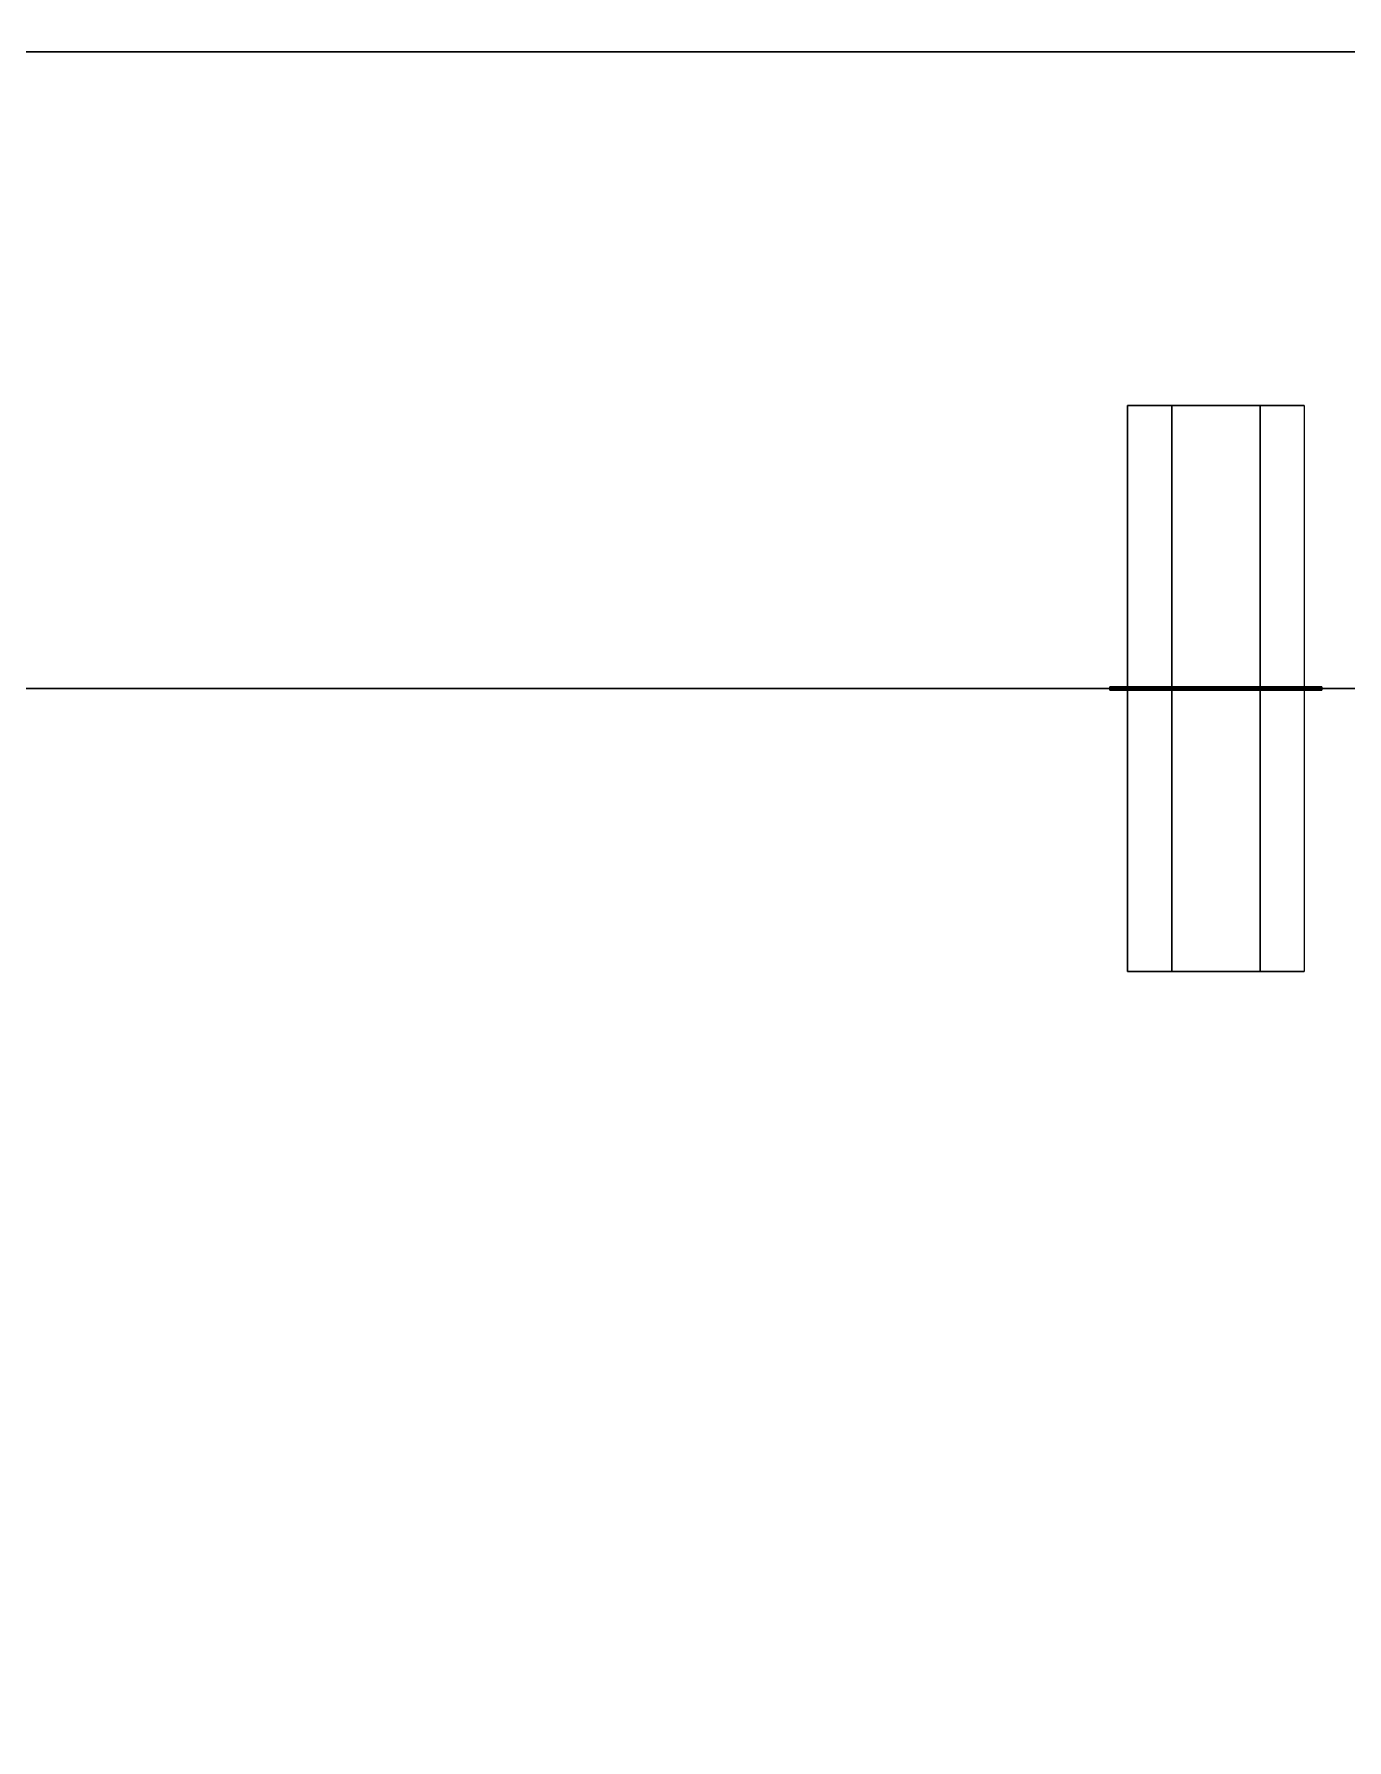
# Model space of a CAD drawing. Extents: x 0 to 2775, y -2341 to 0.
# Drawn here: x 587.57 to 624.71, y -238.74 to -190.5 of the extents above; entities that cross this region are included whole.
import ezdxf

# ---------------------------------------------------------------- set-up
doc = ezdxf.new("R2010")
doc.units = 0
for name, color, linetype in [('LAYER0', 7, 'CONTINUOUS'), ('LAYER10', 7, 'CONTINUOUS'), ('LAYER153', 7, 'CONTINUOUS'), ('LAYER156', 254, 'CONTINUOUS'), ('LAYER24', 7, 'CONTINUOUS'), ('LAYER25', 7, 'CONTINUOUS'), ('LAYER28', 254, 'CONTINUOUS'), ('LAYER30', 7, 'CONTINUOUS'), ('LAYER33', 254, 'CONTINUOUS'), ('LAYER35', 7, 'CONTINUOUS'), ('LAYER38', 254, 'CONTINUOUS'), ('LAYER40', 7, 'CONTINUOUS'), ('LAYER43', 254, 'CONTINUOUS'), ('LAYER45', 7, 'CONTINUOUS'), ('LAYER48', 254, 'CONTINUOUS'), ('LAYER51', 7, 'CONTINUOUS'), ('LAYER6', 7, 'CONTINUOUS')]:
    doc.layers.add(name, color=color, linetype=linetype)

msp = doc.modelspace()

# ---------------------------------------------------------------- linework, layer by layer
at = {"layer": 'LAYER0', "invisible_edges": 1}
for points in [[(2775, 0), (18, -2341), (18, 0), (2775, 0)], [(18, -2341), (2775, 0), (2775, -2341), (18, -2341)], [(2775, -2341, 5), (18, 0, 5), (18, -2341, 5), (2775, -2341, 5)], [(18, 0, 5), (2775, -2341, 5), (2775, 0, 5), (18, 0, 5)]]:
    msp.add_3dface(points, dxfattribs=at)
at = {"layer": 'LAYER10', "invisible_edges": 1}
for points in [[(168, -838.334, 2464), (718, -209.0039, 2464), (168, -209.0039, 2464), (168, -838.334, 2464)], [(718, -209.0039, 2464), (168, -838.334, 2464), (718, -838.334, 2464), (718, -209.0039, 2464)], [(168, -209.0039, 2446), (718, -209.0039, 2464), (718, -209.0039, 2446), (168, -209.0039, 2446)], [(718, -209.0039, 2464), (168, -209.0039, 2446), (168, -209.0039, 2464), (718, -209.0039, 2464)], [(718, -838.334, 2446), (168, -209.0039, 2446), (718, -209.0039, 2446), (718, -838.334, 2446)], [(168, -209.0039, 2446), (718, -838.334, 2446), (168, -838.334, 2446), (168, -209.0039, 2446)]]:
    msp.add_3dface(points, dxfattribs=at)
at = {"layer": 'LAYER153', "invisible_edges": 1}
for points in [[(192.6, -209.0029, 1425), (658, -838.333, 1425), (192.6, -838.333, 1425), (192.6, -209.0029, 1425)], [(658, -838.333, 1425), (192.6, -209.0029, 1425), (658, -209.0029, 1425), (658, -838.333, 1425)], [(192.6, -209.0029, 1425), (658, -209.0029, 1443), (658, -209.0029, 1425), (192.6, -209.0029, 1425)], [(658, -209.0029, 1443), (192.6, -209.0029, 1425), (192.6, -209.0029, 1443), (658, -209.0029, 1443)], [(658, -209.0029, 1443), (192.6, -838.333, 1443), (658, -838.333, 1443), (658, -209.0029, 1443)], [(192.6, -838.333, 1443), (658, -209.0029, 1443), (192.6, -209.0029, 1443), (192.6, -838.333, 1443)]]:
    msp.add_3dface(points, dxfattribs=at)
at = {"layer": 'LAYER156'}
for points in [[(623.5, -201.0039, 1422.5), (618.5, -201.0039, 1422.5), (619.75, -201.0039, 1424.665), (622.25, -201.0039, 1424.665)], [(623.5, -201.0039, 1422.5), (622.25, -201.0039, 1420.335), (619.75, -201.0039, 1420.335), (618.5, -201.0039, 1422.5)], [(618, -208.9539, 1422.5), (624, -208.9539, 1422.5), (622.5, -208.9539, 1425.098), (619.5, -208.9539, 1425.098)], [(618, -208.9539, 1422.5), (624, -208.9539, 1422.5), (622.5, -208.9539, 1419.902), (619.5, -208.9539, 1419.902)], [(618, -209.054, 1422.5), (624, -209.054, 1422.5), (622.5, -209.054, 1425.098), (619.5, -209.054, 1425.098)], [(618, -209.054, 1422.5), (624, -209.054, 1422.5), (622.5, -209.054, 1419.902), (619.5, -209.054, 1419.902)], [(623.5, -217.0039, 1422.5), (618.5, -217.0039, 1422.5), (619.75, -217.0039, 1424.665), (622.25, -217.0039, 1424.665)], [(623.5, -217.0039, 1422.5), (622.25, -217.0039, 1420.335), (619.75, -217.0039, 1420.335), (618.5, -217.0039, 1422.5)]]:
    msp.add_3dface(points, dxfattribs=at)
at = {"layer": 'LAYER24', "invisible_edges": 1}
for points in [[(192.6, -838.334, 2039), (658, -209.0039, 2039), (192.6, -209.0039, 2039), (192.6, -838.334, 2039)], [(658, -209.0039, 2039), (192.6, -838.334, 2039), (658, -838.334, 2039), (658, -209.0039, 2039)], [(192.6, -209.0039, 2021), (658, -209.0039, 2039), (658, -209.0039, 2021), (192.6, -209.0039, 2021)], [(658, -209.0039, 2039), (192.6, -209.0039, 2021), (192.6, -209.0039, 2039), (658, -209.0039, 2039)], [(658, -838.334, 2021), (192.6, -209.0039, 2021), (658, -209.0039, 2021), (658, -838.334, 2021)], [(192.6, -209.0039, 2021), (658, -838.334, 2021), (192.6, -838.334, 2021), (192.6, -209.0039, 2021)]]:
    msp.add_3dface(points, dxfattribs=at)
at = {"layer": 'LAYER25', "invisible_edges": 1}
for points in [[(192.6, -209.0039, 889), (658, -838.334, 889), (192.6, -838.334, 889), (192.6, -209.0039, 889)], [(658, -838.334, 889), (192.6, -209.0039, 889), (658, -209.0039, 889), (658, -838.334, 889)], [(192.6, -209.0039, 889), (658, -209.0039, 907), (658, -209.0039, 889), (192.6, -209.0039, 889)], [(658, -209.0039, 907), (192.6, -209.0039, 889), (192.6, -209.0039, 907), (658, -209.0039, 907)], [(658, -209.0039, 907), (192.6, -838.334, 907), (658, -838.334, 907), (658, -209.0039, 907)], [(192.6, -838.334, 907), (658, -209.0039, 907), (192.6, -209.0039, 907), (192.6, -838.334, 907)]]:
    msp.add_3dface(points, dxfattribs=at)
at = {"layer": 'LAYER28'}
for points in [[(623.5, -201.0039, 886.5), (618.5, -201.0039, 886.5), (619.75, -201.0039, 888.665), (622.25, -201.0039, 888.665)], [(623.5, -201.0039, 886.5), (622.25, -201.0039, 884.3349), (619.75, -201.0039, 884.3349), (618.5, -201.0039, 886.5)], [(618, -208.9539, 886.5), (624, -208.9539, 886.5), (622.5, -208.9539, 889.0981), (619.5, -208.9539, 889.0981)], [(618, -208.9539, 886.5), (624, -208.9539, 886.5), (622.5, -208.9539, 883.9019), (619.5, -208.9539, 883.9019)], [(618, -209.054, 886.5), (624, -209.054, 886.5), (622.5, -209.054, 889.0981), (619.5, -209.054, 889.0981)], [(618, -209.054, 886.5), (624, -209.054, 886.5), (622.5, -209.054, 883.9019), (619.5, -209.054, 883.9019)], [(623.5, -217.0039, 886.5), (618.5, -217.0039, 886.5), (619.75, -217.0039, 888.665), (622.25, -217.0039, 888.665)], [(623.5, -217.0039, 886.5), (622.25, -217.0039, 884.3349), (619.75, -217.0039, 884.3349), (618.5, -217.0039, 886.5)]]:
    msp.add_3dface(points, dxfattribs=at)
at = {"layer": 'LAYER30', "invisible_edges": 1}
for points in [[(192.6, -209.0039, 353), (658, -838.334, 353), (192.6, -838.334, 353), (192.6, -209.0039, 353)], [(658, -838.334, 353), (192.6, -209.0039, 353), (658, -209.0039, 353), (658, -838.334, 353)], [(192.6, -209.0039, 353), (658, -209.0039, 371), (658, -209.0039, 353), (192.6, -209.0039, 353)], [(658, -209.0039, 371), (192.6, -209.0039, 353), (192.6, -209.0039, 371), (658, -209.0039, 371)], [(658, -209.0039, 371), (192.6, -838.334, 371), (658, -838.334, 371), (658, -209.0039, 371)], [(192.6, -838.334, 371), (658, -209.0039, 371), (192.6, -209.0039, 371), (192.6, -838.334, 371)]]:
    msp.add_3dface(points, dxfattribs=at)
at = {"layer": 'LAYER33'}
for points in [[(623.5, -201.0039, 350.5), (618.5, -201.0039, 350.5), (619.75, -201.0039, 352.665), (622.25, -201.0039, 352.665)], [(623.5, -201.0039, 350.5), (622.25, -201.0039, 348.3349), (619.75, -201.0039, 348.3349), (618.5, -201.0039, 350.5)], [(618, -208.9539, 350.5), (624, -208.9539, 350.5), (622.5, -208.9539, 353.0981), (619.5, -208.9539, 353.0981)], [(618, -208.9539, 350.5), (624, -208.9539, 350.5), (622.5, -208.9539, 347.9019), (619.5, -208.9539, 347.9019)], [(618, -209.054, 350.5), (624, -209.054, 350.5), (622.5, -209.054, 353.0981), (619.5, -209.054, 353.0981)], [(618, -209.054, 350.5), (624, -209.054, 350.5), (622.5, -209.054, 347.9019), (619.5, -209.054, 347.9019)], [(623.5, -217.0039, 350.5), (618.5, -217.0039, 350.5), (619.75, -217.0039, 352.665), (622.25, -217.0039, 352.665)], [(623.5, -217.0039, 350.5), (622.25, -217.0039, 348.3349), (619.75, -217.0039, 348.3349), (618.5, -217.0039, 350.5)]]:
    msp.add_3dface(points, dxfattribs=at)
at = {"layer": 'LAYER35', "invisible_edges": 1}
for points in [[(192.6, -209.0039, 621), (658, -838.334, 621), (192.6, -838.334, 621), (192.6, -209.0039, 621)], [(658, -838.334, 621), (192.6, -209.0039, 621), (658, -209.0039, 621), (658, -838.334, 621)], [(192.6, -209.0039, 621), (658, -209.0039, 639), (658, -209.0039, 621), (192.6, -209.0039, 621)], [(658, -209.0039, 639), (192.6, -209.0039, 621), (192.6, -209.0039, 639), (658, -209.0039, 639)], [(658, -209.0039, 639), (192.6, -838.334, 639), (658, -838.334, 639), (658, -209.0039, 639)], [(192.6, -838.334, 639), (658, -209.0039, 639), (192.6, -209.0039, 639), (192.6, -838.334, 639)]]:
    msp.add_3dface(points, dxfattribs=at)
at = {"layer": 'LAYER38'}
for points in [[(623.5, -201.0039, 618.5), (618.5, -201.0039, 618.5), (619.75, -201.0039, 620.665), (622.25, -201.0039, 620.665)], [(623.5, -201.0039, 618.5), (622.25, -201.0039, 616.3349), (619.75, -201.0039, 616.3349), (618.5, -201.0039, 618.5)], [(618, -208.9539, 618.5), (624, -208.9539, 618.5), (622.5, -208.9539, 621.0981), (619.5, -208.9539, 621.0981)], [(618, -208.9539, 618.5), (624, -208.9539, 618.5), (622.5, -208.9539, 615.9019), (619.5, -208.9539, 615.9019)], [(618, -209.054, 618.5), (624, -209.054, 618.5), (622.5, -209.054, 621.0981), (619.5, -209.054, 621.0981)], [(618, -209.054, 618.5), (624, -209.054, 618.5), (622.5, -209.054, 615.9019), (619.5, -209.054, 615.9019)], [(623.5, -217.0039, 618.5), (618.5, -217.0039, 618.5), (619.75, -217.0039, 620.665), (622.25, -217.0039, 620.665)], [(623.5, -217.0039, 618.5), (622.25, -217.0039, 616.3349), (619.75, -217.0039, 616.3349), (618.5, -217.0039, 618.5)]]:
    msp.add_3dface(points, dxfattribs=at)
at = {"layer": 'LAYER40', "invisible_edges": 1}
for points in [[(192.6, -209.0039, 1157), (658, -838.334, 1157), (192.6, -838.334, 1157), (192.6, -209.0039, 1157)], [(658, -838.334, 1157), (192.6, -209.0039, 1157), (658, -209.0039, 1157), (658, -838.334, 1157)], [(192.6, -209.0039, 1157), (658, -209.0039, 1175), (658, -209.0039, 1157), (192.6, -209.0039, 1157)], [(658, -209.0039, 1175), (192.6, -209.0039, 1157), (192.6, -209.0039, 1175), (658, -209.0039, 1175)], [(658, -209.0039, 1175), (192.6, -838.334, 1175), (658, -838.334, 1175), (658, -209.0039, 1175)], [(192.6, -838.334, 1175), (658, -209.0039, 1175), (192.6, -209.0039, 1175), (192.6, -838.334, 1175)]]:
    msp.add_3dface(points, dxfattribs=at)
at = {"layer": 'LAYER43'}
for points in [[(623.5, -201.0039, 1154.5), (618.5, -201.0039, 1154.5), (619.75, -201.0039, 1156.665), (622.25, -201.0039, 1156.665)], [(623.5, -201.0039, 1154.5), (622.25, -201.0039, 1152.335), (619.75, -201.0039, 1152.335), (618.5, -201.0039, 1154.5)], [(618, -208.9539, 1154.5), (624, -208.9539, 1154.5), (622.5, -208.9539, 1157.098), (619.5, -208.9539, 1157.098)], [(618, -208.9539, 1154.5), (624, -208.9539, 1154.5), (622.5, -208.9539, 1151.902), (619.5, -208.9539, 1151.902)], [(618, -209.054, 1154.5), (624, -209.054, 1154.5), (622.5, -209.054, 1157.098), (619.5, -209.054, 1157.098)], [(618, -209.054, 1154.5), (624, -209.054, 1154.5), (622.5, -209.054, 1151.902), (619.5, -209.054, 1151.902)], [(623.5, -217.0039, 1154.5), (618.5, -217.0039, 1154.5), (619.75, -217.0039, 1156.665), (622.25, -217.0039, 1156.665)], [(623.5, -217.0039, 1154.5), (622.25, -217.0039, 1152.335), (619.75, -217.0039, 1152.335), (618.5, -217.0039, 1154.5)]]:
    msp.add_3dface(points, dxfattribs=at)
at = {"layer": 'LAYER45', "invisible_edges": 1}
for points in [[(192.6, -209.0039, 1693), (658, -838.334, 1693), (192.6, -838.334, 1693), (192.6, -209.0039, 1693)], [(658, -838.334, 1693), (192.6, -209.0039, 1693), (658, -209.0039, 1693), (658, -838.334, 1693)], [(192.6, -209.0039, 1693), (658, -209.0039, 1711), (658, -209.0039, 1693), (192.6, -209.0039, 1693)], [(658, -209.0039, 1711), (192.6, -209.0039, 1693), (192.6, -209.0039, 1711), (658, -209.0039, 1711)], [(658, -209.0039, 1711), (192.6, -838.334, 1711), (658, -838.334, 1711), (658, -209.0039, 1711)], [(192.6, -838.334, 1711), (658, -209.0039, 1711), (192.6, -209.0039, 1711), (192.6, -838.334, 1711)]]:
    msp.add_3dface(points, dxfattribs=at)
at = {"layer": 'LAYER48'}
for points in [[(623.5, -201.0039, 1690.5), (618.5, -201.0039, 1690.5), (619.75, -201.0039, 1692.665), (622.25, -201.0039, 1692.665)], [(623.5, -201.0039, 1690.5), (622.25, -201.0039, 1688.335), (619.75, -201.0039, 1688.335), (618.5, -201.0039, 1690.5)], [(618, -208.9539, 1690.5), (624, -208.9539, 1690.5), (622.5, -208.9539, 1693.098), (619.5, -208.9539, 1693.098)], [(618, -208.9539, 1690.5), (624, -208.9539, 1690.5), (622.5, -208.9539, 1687.902), (619.5, -208.9539, 1687.902)], [(618, -209.054, 1690.5), (624, -209.054, 1690.5), (622.5, -209.054, 1693.098), (619.5, -209.054, 1693.098)], [(618, -209.054, 1690.5), (624, -209.054, 1690.5), (622.5, -209.054, 1687.902), (619.5, -209.054, 1687.902)], [(623.5, -217.0039, 1690.5), (618.5, -217.0039, 1690.5), (619.75, -217.0039, 1692.665), (622.25, -217.0039, 1692.665)], [(623.5, -217.0039, 1690.5), (622.25, -217.0039, 1688.335), (619.75, -217.0039, 1688.335), (618.5, -217.0039, 1690.5)]]:
    msp.add_3dface(points, dxfattribs=at)
at = {"layer": 'LAYER51', "invisible_edges": 1}
for points in [[(168, -209.0039, 85), (718, -838.334, 85), (168, -838.334, 85), (168, -209.0039, 85)], [(718, -838.334, 85), (168, -209.0039, 85), (718, -209.0039, 85), (718, -838.334, 85)], [(168, -209.0039, 85), (718, -209.0039, 103), (718, -209.0039, 85), (168, -209.0039, 85)], [(718, -209.0039, 103), (168, -209.0039, 85), (168, -209.0039, 103), (718, -209.0039, 103)], [(718, -209.0039, 103), (168, -838.334, 103), (718, -838.334, 103), (718, -209.0039, 103)], [(168, -838.334, 103), (718, -209.0039, 103), (168, -209.0039, 103), (168, -838.334, 103)]]:
    msp.add_3dface(points, dxfattribs=at)
at = {"layer": 'LAYER6', "invisible_edges": 1}
for points in [[(168, -209, 5), (718, -191, 5), (718, -209, 5), (168, -209, 5)], [(718, -191, 5), (168, -209, 5), (168, -191, 5), (718, -191, 5)], [(168, -191, 2465), (718, -209, 2465), (718, -191, 2465), (168, -191, 2465)], [(718, -209, 2465), (168, -191, 2465), (168, -209, 2465), (718, -209, 2465)], [(718, -191, 5), (168, -191, 2465), (718, -191, 2465), (718, -191, 5)], [(168, -191, 2465), (718, -191, 5), (168, -191, 5), (168, -191, 2465)], [(168, -209, 5), (718, -209, 2465), (168, -209, 2465), (168, -209, 5)], [(718, -209, 2465), (168, -209, 5), (718, -209, 5), (718, -209, 2465)]]:
    msp.add_3dface(points, dxfattribs=at)

# ---------------------------------------------------------------- meshes
at = {"layer": 'LAYER156'}
mesh = msp.add_polymesh((2, 6), dxfattribs=dict(at, n_close=True))
for k, corner in enumerate([(623.5, -217.0039, 1422.5), (622.25, -217.0039, 1424.665), (619.75, -217.0039, 1424.665), (618.5, -217.0039, 1422.5), (619.75, -217.0039, 1420.335), (622.25, -217.0039, 1420.335), (623.5, -201.0039, 1422.5), (622.25, -201.0039, 1424.665), (619.75, -201.0039, 1424.665), (618.5, -201.0039, 1422.5), (619.75, -201.0039, 1420.335), (622.25, -201.0039, 1420.335)]):
    mesh.set_mesh_vertex(divmod(k, 6), corner)
mesh = msp.add_polymesh((2, 6), dxfattribs=dict(at, n_close=True))
for k, corner in enumerate([(624, -209.054, 1422.5), (622.5, -209.054, 1425.098), (619.5, -209.054, 1425.098), (618, -209.054, 1422.5), (619.5, -209.054, 1419.902), (622.5, -209.054, 1419.902), (624, -208.9539, 1422.5), (622.5, -208.9539, 1425.098), (619.5, -208.9539, 1425.098), (618, -208.9539, 1422.5), (619.5, -208.9539, 1419.902), (622.5, -208.9539, 1419.902)]):
    mesh.set_mesh_vertex(divmod(k, 6), corner)
at = {"layer": 'LAYER28'}
mesh = msp.add_polymesh((2, 6), dxfattribs=dict(at, n_close=True))
for k, corner in enumerate([(623.5, -217.0039, 886.5), (622.25, -217.0039, 888.665), (619.75, -217.0039, 888.665), (618.5, -217.0039, 886.5), (619.75, -217.0039, 884.3349), (622.25, -217.0039, 884.3349), (623.5, -201.0039, 886.5), (622.25, -201.0039, 888.665), (619.75, -201.0039, 888.665), (618.5, -201.0039, 886.5), (619.75, -201.0039, 884.3349), (622.25, -201.0039, 884.3349)]):
    mesh.set_mesh_vertex(divmod(k, 6), corner)
mesh = msp.add_polymesh((2, 6), dxfattribs=dict(at, n_close=True))
for k, corner in enumerate([(624, -209.054, 886.5), (622.5, -209.054, 889.0981), (619.5, -209.054, 889.0981), (618, -209.054, 886.5), (619.5, -209.054, 883.9019), (622.5, -209.054, 883.9019), (624, -208.9539, 886.5), (622.5, -208.9539, 889.0981), (619.5, -208.9539, 889.0981), (618, -208.9539, 886.5), (619.5, -208.9539, 883.9019), (622.5, -208.9539, 883.9019)]):
    mesh.set_mesh_vertex(divmod(k, 6), corner)
at = {"layer": 'LAYER33'}
mesh = msp.add_polymesh((2, 6), dxfattribs=dict(at, n_close=True))
for k, corner in enumerate([(623.5, -217.0039, 350.5), (622.25, -217.0039, 352.665), (619.75, -217.0039, 352.665), (618.5, -217.0039, 350.5), (619.75, -217.0039, 348.3349), (622.25, -217.0039, 348.3349), (623.5, -201.0039, 350.5), (622.25, -201.0039, 352.665), (619.75, -201.0039, 352.665), (618.5, -201.0039, 350.5), (619.75, -201.0039, 348.3349), (622.25, -201.0039, 348.3349)]):
    mesh.set_mesh_vertex(divmod(k, 6), corner)
mesh = msp.add_polymesh((2, 6), dxfattribs=dict(at, n_close=True))
for k, corner in enumerate([(624, -209.054, 350.5), (622.5, -209.054, 353.0981), (619.5, -209.054, 353.0981), (618, -209.054, 350.5), (619.5, -209.054, 347.9019), (622.5, -209.054, 347.9019), (624, -208.9539, 350.5), (622.5, -208.9539, 353.0981), (619.5, -208.9539, 353.0981), (618, -208.9539, 350.5), (619.5, -208.9539, 347.9019), (622.5, -208.9539, 347.9019)]):
    mesh.set_mesh_vertex(divmod(k, 6), corner)
at = {"layer": 'LAYER38'}
mesh = msp.add_polymesh((2, 6), dxfattribs=dict(at, n_close=True))
for k, corner in enumerate([(623.5, -217.0039, 618.5), (622.25, -217.0039, 620.665), (619.75, -217.0039, 620.665), (618.5, -217.0039, 618.5), (619.75, -217.0039, 616.3349), (622.25, -217.0039, 616.3349), (623.5, -201.0039, 618.5), (622.25, -201.0039, 620.665), (619.75, -201.0039, 620.665), (618.5, -201.0039, 618.5), (619.75, -201.0039, 616.3349), (622.25, -201.0039, 616.3349)]):
    mesh.set_mesh_vertex(divmod(k, 6), corner)
mesh = msp.add_polymesh((2, 6), dxfattribs=dict(at, n_close=True))
for k, corner in enumerate([(624, -209.054, 618.5), (622.5, -209.054, 621.0981), (619.5, -209.054, 621.0981), (618, -209.054, 618.5), (619.5, -209.054, 615.9019), (622.5, -209.054, 615.9019), (624, -208.9539, 618.5), (622.5, -208.9539, 621.0981), (619.5, -208.9539, 621.0981), (618, -208.9539, 618.5), (619.5, -208.9539, 615.9019), (622.5, -208.9539, 615.9019)]):
    mesh.set_mesh_vertex(divmod(k, 6), corner)
at = {"layer": 'LAYER43'}
mesh = msp.add_polymesh((2, 6), dxfattribs=dict(at, n_close=True))
for k, corner in enumerate([(623.5, -217.0039, 1154.5), (622.25, -217.0039, 1156.665), (619.75, -217.0039, 1156.665), (618.5, -217.0039, 1154.5), (619.75, -217.0039, 1152.335), (622.25, -217.0039, 1152.335), (623.5, -201.0039, 1154.5), (622.25, -201.0039, 1156.665), (619.75, -201.0039, 1156.665), (618.5, -201.0039, 1154.5), (619.75, -201.0039, 1152.335), (622.25, -201.0039, 1152.335)]):
    mesh.set_mesh_vertex(divmod(k, 6), corner)
mesh = msp.add_polymesh((2, 6), dxfattribs=dict(at, n_close=True))
for k, corner in enumerate([(624, -209.054, 1154.5), (622.5, -209.054, 1157.098), (619.5, -209.054, 1157.098), (618, -209.054, 1154.5), (619.5, -209.054, 1151.902), (622.5, -209.054, 1151.902), (624, -208.9539, 1154.5), (622.5, -208.9539, 1157.098), (619.5, -208.9539, 1157.098), (618, -208.9539, 1154.5), (619.5, -208.9539, 1151.902), (622.5, -208.9539, 1151.902)]):
    mesh.set_mesh_vertex(divmod(k, 6), corner)
at = {"layer": 'LAYER48'}
mesh = msp.add_polymesh((2, 6), dxfattribs=dict(at, n_close=True))
for k, corner in enumerate([(623.5, -217.0039, 1690.5), (622.25, -217.0039, 1692.665), (619.75, -217.0039, 1692.665), (618.5, -217.0039, 1690.5), (619.75, -217.0039, 1688.335), (622.25, -217.0039, 1688.335), (623.5, -201.0039, 1690.5), (622.25, -201.0039, 1692.665), (619.75, -201.0039, 1692.665), (618.5, -201.0039, 1690.5), (619.75, -201.0039, 1688.335), (622.25, -201.0039, 1688.335)]):
    mesh.set_mesh_vertex(divmod(k, 6), corner)
mesh = msp.add_polymesh((2, 6), dxfattribs=dict(at, n_close=True))
for k, corner in enumerate([(624, -209.054, 1690.5), (622.5, -209.054, 1693.098), (619.5, -209.054, 1693.098), (618, -209.054, 1690.5), (619.5, -209.054, 1687.902), (622.5, -209.054, 1687.902), (624, -208.9539, 1690.5), (622.5, -208.9539, 1693.098), (619.5, -208.9539, 1693.098), (618, -208.9539, 1690.5), (619.5, -208.9539, 1687.902), (622.5, -208.9539, 1687.902)]):
    mesh.set_mesh_vertex(divmod(k, 6), corner)

doc.saveas('drawing.dxf')
